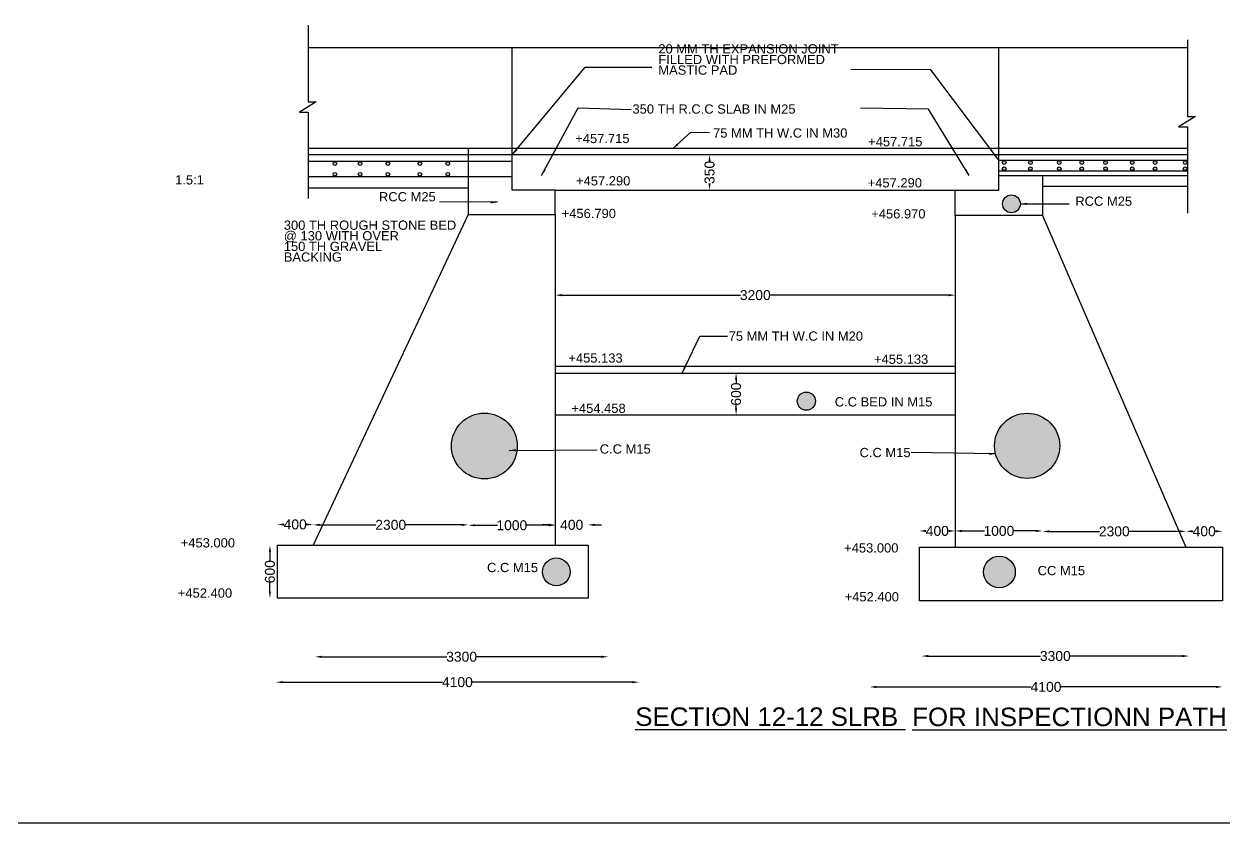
# Model space of a CAD drawing. Header units: millimetres. Extents: x -53150930 to -53115000, y 22133087 to 22151574.
# Drawn here: x -53136280 to -53127204, y 22133087 to 22139132 of the extents above; entities that cross this region are included whole.
import ezdxf

# ---------------------------------------------------------------- set-up
doc = ezdxf.new("R2010")
doc.units = ezdxf.units.MM
doc.header["$MEASUREMENT"] = 0
doc.layers.add('DIMENSION', color=7, linetype='Continuous')
doc.layers.add('DRAWING', color=2, linetype='Continuous')
doc.styles.get("Standard").update_dxf_attribs({"font": 'arial.ttf', "height": 75})
doc.dimstyles.get("Standard").update_dxf_attribs({"dimtxt": 50, "dimasz": 50, "dimexe": 0.18, "dimexo": 0.0625, "dimgap": 0.09, "dimtad": 0, "dimdec": 0, "dimzin": 0, "dimdsep": 46, "dimtxsty": 'Standard', "dimcen": 0.09, "dimse1": 1, "dimse2": 1, "dimadec": 0, "dimazin": 0, "dimtfac": 1, "dimtdec": 0, "dimtofl": 0, "dimtmove": 0, "dimatfit": 3, "dimfxl": 1, "dimtolj": 1, "dimtzin": 0, "dimarcsym": 0})

# ---------------------------------------------------------------- blocks, each defined once
blk = doc.blocks.new('*D94')
at = {"layer": 'Defpoints', "color": 0, "transparency": 16777216}
for p in [(-53131194, 22138142.5), (-53131094.5, 22138142.5), (-53131194, 22137875.5)]:
    blk.add_point(p, dxfattribs=at)
at = {"layer": 'DIMENSION', "color": 0, "lineweight": -2, "transparency": 16777216}
for p, q in [((-53131094.5, 22138092.5), (-53131094.5, 22138091.8)), ((-53131094.5, 22137925.5), (-53131094.5, 22137926.2))]:
    blk.add_line(p, q, dxfattribs=at)
at = {"layer": 'DIMENSION', "color": 0, "transparency": 16777216}
for points in [[(-53131102.8, 22138092.5), (-53131086.2, 22138092.5), (-53131094.5, 22138142.5)], [(-53131102.8, 22137925.5), (-53131086.2, 22137925.5), (-53131094.5, 22137875.5)]]:
    blk.add_solid(points, dxfattribs=at)
at = {"layer": 'DIMENSION', "color": 0, "transparency": 16777216, "insert": (-53131094.5, 22138009), "char_height": 75, "attachment_point": 5, "rotation": 90}
blk.add_mtext('\\A1;350', dxfattribs=at)
blk = doc.blocks.new('*D95')
at = {"layer": 'Defpoints', "color": 0, "transparency": 16777216}
for p in [(-53134363.5, 22135345.5), (-53134363.5, 22135188), (-53134093.7, 22135188)]:
    blk.add_point(p, dxfattribs=at)
at = {"layer": 'DIMENSION', "color": 0, "lineweight": -2, "transparency": 16777216}
for p, q in [((-53134313.5, 22135345.5), (-53134312.9, 22135345.5)), ((-53134143.7, 22135345.5), (-53134144.3, 22135345.5))]:
    blk.add_line(p, q, dxfattribs=at)
at = {"layer": 'DIMENSION', "color": 0, "transparency": 16777216}
for points in [[(-53134313.5, 22135353.8), (-53134313.5, 22135337.2), (-53134363.5, 22135345.5)], [(-53134143.7, 22135353.8), (-53134143.7, 22135337.2), (-53134093.7, 22135345.5)]]:
    blk.add_solid(points, dxfattribs=at)
at = {"layer": 'DIMENSION', "color": 0, "transparency": 16777216, "insert": (-53134228.6, 22135345.5), "char_height": 75, "attachment_point": 5}
blk.add_mtext('\\A1;400', dxfattribs=at)
blk = doc.blocks.new('*D96')
at = {"layer": 'Defpoints', "color": 0, "transparency": 16777216}
for p in [(-53134363.5, 22135188), (-53134419.5, 22134788.5), (-53134363.5, 22134788.5)]:
    blk.add_point(p, dxfattribs=at)
at = {"layer": 'DIMENSION', "color": 0, "lineweight": -2, "transparency": 16777216}
for p, q in [((-53134419.5, 22135138), (-53134419.5, 22135071.3)), ((-53134419.5, 22134838.5), (-53134419.5, 22134905.2))]:
    blk.add_line(p, q, dxfattribs=at)
at = {"layer": 'DIMENSION', "color": 0, "transparency": 16777216}
for points in [[(-53134427.8, 22135138), (-53134411.2, 22135138), (-53134419.5, 22135188)], [(-53134427.8, 22134838.5), (-53134411.2, 22134838.5), (-53134419.5, 22134788.5)]]:
    blk.add_solid(points, dxfattribs=at)
at = {"layer": 'DIMENSION', "color": 0, "transparency": 16777216, "insert": (-53134419.5, 22134988.2), "char_height": 75, "attachment_point": 5, "rotation": 90}
blk.add_mtext('\\A1;600', dxfattribs=at)
blk = doc.blocks.new('*D97')
at = {"layer": 'Defpoints', "color": 0, "transparency": 16777216}
for p in [(-53132918.5, 22135342.5), (-53134093.7, 22135188), (-53132918.5, 22135188)]:
    blk.add_point(p, dxfattribs=at)
at = {"layer": 'DIMENSION', "color": 0, "lineweight": -2, "transparency": 16777216}
for p, q in [((-53134043.7, 22135342.5), (-53133618.7, 22135342.5)), ((-53132968.5, 22135342.5), (-53133393.5, 22135342.5))]:
    blk.add_line(p, q, dxfattribs=at)
at = {"layer": 'DIMENSION', "color": 0, "transparency": 16777216}
for points in [[(-53134043.7, 22135350.8), (-53134043.7, 22135334.2), (-53134093.7, 22135342.5)], [(-53132968.5, 22135350.8), (-53132968.5, 22135334.2), (-53132918.5, 22135342.5)]]:
    blk.add_solid(points, dxfattribs=at)
at = {"layer": 'DIMENSION', "color": 0, "transparency": 16777216, "insert": (-53133506.1, 22135342.5), "char_height": 75, "attachment_point": 5}
blk.add_mtext('\\A1;2300', dxfattribs=at)
blk = doc.blocks.new('*D98')
at = {"layer": 'Defpoints', "color": 0, "transparency": 16777216}
for p in [(-53132261, 22135339.5), (-53132918.5, 22135188), (-53132261, 22135188)]:
    blk.add_point(p, dxfattribs=at)
at = {"layer": 'DIMENSION', "color": 0, "lineweight": -2, "transparency": 16777216}
for p, q in [((-53132868.5, 22135339.5), (-53132698.2, 22135339.5)), ((-53132311, 22135339.5), (-53132481.3, 22135339.5))]:
    blk.add_line(p, q, dxfattribs=at)
at = {"layer": 'DIMENSION', "color": 0, "transparency": 16777216}
for points in [[(-53132868.5, 22135347.8), (-53132868.5, 22135331.2), (-53132918.5, 22135339.5)], [(-53132311, 22135347.8), (-53132311, 22135331.2), (-53132261, 22135339.5)]]:
    blk.add_solid(points, dxfattribs=at)
at = {"layer": 'DIMENSION', "color": 0, "transparency": 16777216, "insert": (-53132589.8, 22135339.5), "char_height": 75, "attachment_point": 5}
blk.add_mtext('\\A1;1000', dxfattribs=at)
blk = doc.blocks.new('*D99')
at = {"layer": 'Defpoints', "color": 0, "transparency": 16777216}
for p in [(-53132013, 22135342.5), (-53132261, 22135188), (-53132013, 22135188)]:
    blk.add_point(p, dxfattribs=at)
at = {"layer": 'DIMENSION', "color": 0, "lineweight": -2, "transparency": 16777216}
for p, q in [((-53132311, 22135342.5), (-53132361, 22135342.5)), ((-53131963, 22135342.5), (-53131913, 22135342.5))]:
    blk.add_line(p, q, dxfattribs=at)
at = {"layer": 'DIMENSION', "color": 0, "transparency": 16777216}
for points in [[(-53132311, 22135350.8), (-53132311, 22135334.2), (-53132261, 22135342.5)], [(-53131963, 22135350.8), (-53131963, 22135334.2), (-53132013, 22135342.5)]]:
    blk.add_solid(points, dxfattribs=at)
at = {"layer": 'DIMENSION', "color": 0, "transparency": 16777216, "insert": (-53132137, 22135342.5), "char_height": 75, "attachment_point": 5}
blk.add_mtext('\\A1;400', dxfattribs=at)
blk = doc.blocks.new('*D100')
at = {"layer": 'Defpoints', "color": 0, "transparency": 16777216}
for p in [(-53130894, 22136490), (-53130894, 22136490), (-53130894, 22136174)]:
    blk.add_point(p, dxfattribs=at)
at = {"layer": 'DIMENSION', "color": 0, "lineweight": -2, "transparency": 16777216}
for p, q in [((-53130894, 22136440), (-53130894, 22136415)), ((-53130894, 22136224), (-53130894, 22136249))]:
    blk.add_line(p, q, dxfattribs=at)
at = {"layer": 'DIMENSION', "color": 0, "transparency": 16777216}
for points in [[(-53130902.3, 22136440), (-53130885.7, 22136440), (-53130894, 22136490)], [(-53130902.3, 22136224), (-53130885.7, 22136224), (-53130894, 22136174)]]:
    blk.add_solid(points, dxfattribs=at)
at = {"layer": 'DIMENSION', "color": 0, "transparency": 16777216, "insert": (-53130894, 22136332), "char_height": 75, "attachment_point": 5, "rotation": 90}
blk.add_mtext('\\A1;600', dxfattribs=at)
blk = doc.blocks.new('*D101')
at = {"layer": 'Defpoints', "color": 0, "transparency": 16777216}
for p in [(-53132261, 22137080.5), (-53132261, 22137080.5), (-53129236.5, 22137080.5)]:
    blk.add_point(p, dxfattribs=at)
at = {"layer": 'DIMENSION', "color": 0, "lineweight": -2, "transparency": 16777216}
for p, q in [((-53132211, 22137080.5), (-53130860.7, 22137080.5)), ((-53129286.5, 22137080.5), (-53130636.8, 22137080.5))]:
    blk.add_line(p, q, dxfattribs=at)
at = {"layer": 'DIMENSION', "color": 0, "transparency": 16777216}
for points in [[(-53132211, 22137088.8), (-53132211, 22137072.2), (-53132261, 22137080.5)], [(-53129286.5, 22137088.8), (-53129286.5, 22137072.2), (-53129236.5, 22137080.5)]]:
    blk.add_solid(points, dxfattribs=at)
at = {"layer": 'DIMENSION', "color": 0, "transparency": 16777216, "insert": (-53130748.8, 22137080.5), "char_height": 75, "attachment_point": 5}
blk.add_mtext('\\A1;3200', dxfattribs=at)
blk = doc.blocks.new('*D102')
at = {"layer": 'Defpoints', "color": 0, "transparency": 16777216}
for p in [(-53129507.5, 22135296.5), (-53129507.5, 22135173), (-53129236.5, 22135173)]:
    blk.add_point(p, dxfattribs=at)
at = {"layer": 'DIMENSION', "color": 0, "lineweight": -2, "transparency": 16777216}
for p, q in [((-53129457.5, 22135296.5), (-53129456.3, 22135296.5)), ((-53129286.5, 22135296.5), (-53129287.7, 22135296.5))]:
    blk.add_line(p, q, dxfattribs=at)
at = {"layer": 'DIMENSION', "color": 0, "transparency": 16777216}
for points in [[(-53129457.5, 22135304.8), (-53129457.5, 22135288.2), (-53129507.5, 22135296.5)], [(-53129286.5, 22135304.8), (-53129286.5, 22135288.2), (-53129236.5, 22135296.5)]]:
    blk.add_solid(points, dxfattribs=at)
at = {"layer": 'DIMENSION', "color": 0, "transparency": 16777216, "insert": (-53129372, 22135296.5), "char_height": 75, "attachment_point": 5}
blk.add_mtext('\\A1;400', dxfattribs=at)
blk = doc.blocks.new('*D103')
at = {"layer": 'Defpoints', "color": 0, "transparency": 16777216}
for p in [(-53128576, 22135296.5), (-53129236.5, 22135173), (-53128576, 22135173)]:
    blk.add_point(p, dxfattribs=at)
at = {"layer": 'DIMENSION', "color": 0, "lineweight": -2, "transparency": 16777216}
for p, q in [((-53129186.5, 22135296.5), (-53129014.7, 22135296.5)), ((-53128626, 22135296.5), (-53128797.8, 22135296.5))]:
    blk.add_line(p, q, dxfattribs=at)
at = {"layer": 'DIMENSION', "color": 0, "transparency": 16777216}
for points in [[(-53129186.5, 22135304.8), (-53129186.5, 22135288.2), (-53129236.5, 22135296.5)], [(-53128626, 22135304.8), (-53128626, 22135288.2), (-53128576, 22135296.5)]]:
    blk.add_solid(points, dxfattribs=at)
at = {"layer": 'DIMENSION', "color": 0, "transparency": 16777216, "insert": (-53128906.2, 22135296.5), "char_height": 75, "attachment_point": 5}
blk.add_mtext('\\A1;1000', dxfattribs=at)
blk = doc.blocks.new('*D104')
at = {"layer": 'Defpoints', "color": 0, "transparency": 16777216}
for p in [(-53127491.4, 22135293.4), (-53128576, 22135173), (-53127491.4, 22135173)]:
    blk.add_point(p, dxfattribs=at)
at = {"layer": 'DIMENSION', "color": 0, "lineweight": -2, "transparency": 16777216}
for p, q in [((-53128526, 22135293.4), (-53128146.3, 22135293.4)), ((-53127541.4, 22135293.4), (-53127921.1, 22135293.4))]:
    blk.add_line(p, q, dxfattribs=at)
at = {"layer": 'DIMENSION', "color": 0, "transparency": 16777216}
for points in [[(-53128526, 22135301.7), (-53128526, 22135285), (-53128576, 22135293.4)], [(-53127541.4, 22135301.7), (-53127541.4, 22135285), (-53127491.4, 22135293.4)]]:
    blk.add_solid(points, dxfattribs=at)
at = {"layer": 'DIMENSION', "color": 0, "transparency": 16777216, "insert": (-53128033.7, 22135293.4), "char_height": 75, "attachment_point": 5}
blk.add_mtext('\\A1;2300', dxfattribs=at)
blk = doc.blocks.new('*D105')
at = {"layer": 'Defpoints', "color": 0, "transparency": 16777216}
for p in [(-53127216, 22135294), (-53127491.4, 22135173), (-53127216, 22135173)]:
    blk.add_point(p, dxfattribs=at)
at = {"layer": 'DIMENSION', "color": 0, "lineweight": -2, "transparency": 16777216}
for p, q in [((-53127441.4, 22135294), (-53127438, 22135294)), ((-53127266, 22135294), (-53127269.4, 22135294))]:
    blk.add_line(p, q, dxfattribs=at)
at = {"layer": 'DIMENSION', "color": 0, "transparency": 16777216}
for points in [[(-53127441.4, 22135302.3), (-53127441.4, 22135285.7), (-53127491.4, 22135294)], [(-53127266, 22135302.3), (-53127266, 22135285.7), (-53127216, 22135294)]]:
    blk.add_solid(points, dxfattribs=at)
at = {"layer": 'DIMENSION', "color": 0, "transparency": 16777216, "insert": (-53127353.7, 22135294), "char_height": 75, "attachment_point": 5}
blk.add_mtext('\\A1;400', dxfattribs=at)
blk = doc.blocks.new('*D106')
at = {"layer": 'Defpoints', "color": 0, "transparency": 16777216}
for p in [(-53127216, 22135173), (-53127216, 22134767), (-53127095.5, 22134767)]:
    blk.add_point(p, dxfattribs=at)
at = {"layer": 'DIMENSION', "color": 0, "lineweight": -2, "transparency": 16777216}
for p, q in [((-53127095.5, 22135123), (-53127095.5, 22135053)), ((-53127095.5, 22134817), (-53127095.5, 22134887))]:
    blk.add_line(p, q, dxfattribs=at)
at = {"layer": 'DIMENSION', "color": 0, "transparency": 16777216}
for points in [[(-53127103.8, 22135123), (-53127087.2, 22135123), (-53127095.5, 22135173)], [(-53127103.8, 22134817), (-53127087.2, 22134817), (-53127095.5, 22134767)]]:
    blk.add_solid(points, dxfattribs=at)
at = {"layer": 'DIMENSION', "color": 0, "transparency": 16777216, "insert": (-53127095.5, 22134970), "char_height": 75, "attachment_point": 5, "rotation": 90}
blk.add_mtext('\\A1;600', dxfattribs=at)
blk = doc.blocks.new('*D107')
at = {"layer": 'Defpoints', "color": 0, "transparency": 16777216}
for p in [(-53129491, 22134338.5), (-53127468, 22134350), (-53127468, 22134350)]:
    blk.add_point(p, dxfattribs=at)
at = {"layer": 'DIMENSION', "color": 0, "lineweight": -2, "transparency": 16777216}
for p, q in [((-53129441, 22134350), (-53128591.4, 22134350)), ((-53127518, 22134350), (-53128367.6, 22134350))]:
    blk.add_line(p, q, dxfattribs=at)
at = {"layer": 'DIMENSION', "color": 0, "transparency": 16777216}
for points in [[(-53129441, 22134358.3), (-53129441, 22134341.7), (-53129491, 22134350)], [(-53127518, 22134358.3), (-53127518, 22134341.7), (-53127468, 22134350)]]:
    blk.add_solid(points, dxfattribs=at)
at = {"layer": 'DIMENSION', "color": 0, "transparency": 16777216, "insert": (-53128479.5, 22134350), "char_height": 75, "attachment_point": 5}
blk.add_mtext('\\A1;3300', dxfattribs=at)
blk = doc.blocks.new('*D108')
at = {"layer": 'Defpoints', "color": 0, "transparency": 16777216}
for p in [(-53129884, 22134122), (-53129884, 22134116.5), (-53127215.5, 22134133.5)]:
    blk.add_point(p, dxfattribs=at)
at = {"layer": 'DIMENSION', "color": 0, "lineweight": -2, "transparency": 16777216}
for p, q in [((-53129834, 22134116.5), (-53128663.2, 22134116.5)), ((-53127265.5, 22134116.5), (-53128436.3, 22134116.5))]:
    blk.add_line(p, q, dxfattribs=at)
at = {"layer": 'DIMENSION', "color": 0, "transparency": 16777216}
for points in [[(-53129834, 22134124.8), (-53129834, 22134108.2), (-53129884, 22134116.5)], [(-53127265.5, 22134124.8), (-53127265.5, 22134108.2), (-53127215.5, 22134116.5)]]:
    blk.add_solid(points, dxfattribs=at)
at = {"layer": 'DIMENSION', "color": 0, "transparency": 16777216, "insert": (-53128549.8, 22134116.5), "char_height": 75, "attachment_point": 5}
blk.add_mtext('\\A1;4100', dxfattribs=at)
blk = doc.blocks.new('*D109')
at = {"layer": 'Defpoints', "color": 0, "transparency": 16777216}
for p in [(-53134077.5, 22134344.5), (-53134077.5, 22134344.5), (-53131862, 22134356)]:
    blk.add_point(p, dxfattribs=at)
at = {"layer": 'DIMENSION', "color": 0, "lineweight": -2, "transparency": 16777216}
for p, q in [((-53134027.5, 22134344.5), (-53133081.7, 22134344.5)), ((-53131912, 22134344.5), (-53132857.8, 22134344.5))]:
    blk.add_line(p, q, dxfattribs=at)
at = {"layer": 'DIMENSION', "color": 0, "transparency": 16777216}
for points in [[(-53134027.5, 22134352.8), (-53134027.5, 22134336.2), (-53134077.5, 22134344.5)], [(-53131912, 22134352.8), (-53131912, 22134336.2), (-53131862, 22134344.5)]]:
    blk.add_solid(points, dxfattribs=at)
at = {"layer": 'DIMENSION', "color": 0, "transparency": 16777216, "insert": (-53132969.8, 22134344.5), "char_height": 75, "attachment_point": 5}
blk.add_mtext('\\A1;3300', dxfattribs=at)
blk = doc.blocks.new('*D110')
at = {"layer": 'Defpoints', "color": 0, "transparency": 16777216}
for p in [(-53134374, 22134170), (-53134374, 22134152.5), (-53131629, 22134135)]:
    blk.add_point(p, dxfattribs=at)
at = {"layer": 'DIMENSION', "color": 0, "lineweight": -2, "transparency": 16777216}
for p, q in [((-53134324, 22134152.5), (-53133115, 22134152.5)), ((-53131679, 22134152.5), (-53132888, 22134152.5))]:
    blk.add_line(p, q, dxfattribs=at)
at = {"layer": 'DIMENSION', "color": 0, "transparency": 16777216}
for points in [[(-53134324, 22134160.8), (-53134324, 22134144.2), (-53134374, 22134152.5)], [(-53131679, 22134160.8), (-53131679, 22134144.2), (-53131629, 22134152.5)]]:
    blk.add_solid(points, dxfattribs=at)
at = {"layer": 'DIMENSION', "color": 0, "transparency": 16777216, "insert": (-53133001.5, 22134152.5), "char_height": 75, "attachment_point": 5}
blk.add_mtext('\\A1;4100', dxfattribs=at)

msp = doc.modelspace()

# ---------------------------------------------------------------- hatches: boundary and pattern name
at = {"layer": 'DRAWING'}
h = msp.add_hatch(dxfattribs=at)
h.set_pattern_fill('AR-CONC', color=0, scale=15, style=0)
h.set_pattern_definition([(50, (0, 0), (107.58902739, -9.41282025), [11.25, -123.75]), (355, (0, 0), (-20.81270004, 112.82882006), [9, -99]), (100.4514, (8.97, -0.78), (86.77640726, 103.4159313), [9.5610285, -105.1713168]), (46.1842, (0, 30), (160.0861573, -24.82785215), [16.875, -185.625]), (96.6356, (13.34, 27.93), (140.19940583, 146.11768064), [14.3415432, -157.75695]), (351.1842, (0, 30), (140.19929177, 146.11779014), [13.5, -148.5]), (21, (15, 22.5), (89.53605782, -60.3928336), [11.25, -123.75]), (326, (15, 22.5), (36.49729979, 108.77250676), [9, -99]), (71.4514, (22.46, 17.47), (126.03339429, 48.3795745), [9.5610285, -105.1713168]), (37.5, (0, 0), (1.823978298, 49.934078075), [0, -97.8, 0, -100.5, 0, -99.375]), (7.5, (0, 0), (39.460430616, 59.16175678), [0, -57.3, 0, -95.55, 0, -37.875]), (327.5, (-33.45, 0), (80.073365426, -3.38323076), [0, -37.5, 0, -117, 0, -155.25]), (317.5, (-48.45, 0), (87.4779254, 15.01574735), [0, -48.75, 0, -77.7, 0, -110.25])])
edge = h.paths.add_edge_path()
edge.add_arc((-53123686, 22139876.5), 117.5, 0, 360)
edge = h.paths.add_edge_path()
edge.add_arc((-53127828, 22140307), 117.5, 0, 360)
edge = h.paths.add_edge_path()
edge.add_arc((-53132079.5, 22140723), 117.5, 0, 360)
edge = h.paths.add_edge_path()
edge.add_arc((-53123666.5, 22140804.5), 163.5, 0, 360)
edge = h.paths.add_edge_path()
edge.add_arc((-53127853, 22141242.5), 163.5, 0, 360)
edge = h.paths.add_edge_path()
edge.add_arc((-53131951.5, 22141673), 163.5, 0, 360)
edge = h.paths.add_edge_path()
edge.add_arc((-53144323.1, 22135869), 186, 0, 360)
edge = h.paths.add_edge_path()
edge.add_arc((-53144355.1, 22134941), 114, 0, 360)
edge = h.paths.add_edge_path()
edge.add_arc((-53147698.5, 22135869), 186, 0, 360)
edge = h.paths.add_edge_path()
edge.add_arc((-53147730.5, 22134941), 114, 0, 360)
edge = h.paths.add_edge_path()
edge.add_arc((-53148850.9, 22139309.8), 17, 0, 360)
edge = h.paths.add_edge_path()
edge.add_arc((-53148982.9, 22139224.3), 17, 0, 360)
edge = h.paths.add_edge_path()
edge.add_arc((-53149057.4, 22139065.8), 17, 0, 360)
edge = h.paths.add_edge_path()
edge.add_arc((-53149022.9, 22138880.3), 17, 0, 360)
edge = h.paths.add_edge_path()
edge.add_arc((-53148926.9, 22138794.3), 17, 0, 360)
edge = h.paths.add_edge_path()
edge.add_arc((-53148766.4, 22138725.8), 17, 0, 360)
edge = h.paths.add_edge_path()
edge.add_arc((-53145914.9, 22139271.8), 17, 0, 360)
edge = h.paths.add_edge_path()
edge.add_arc((-53145791.4, 22139126.3), 17, 0, 360)
edge = h.paths.add_edge_path()
edge.add_arc((-53145795.9, 22138924.8), 17, 0, 360)
edge = h.paths.add_edge_path()
edge.add_arc((-53145961.4, 22138755.3), 17, 0, 360)
edge = h.paths.add_edge_path()
edge.add_arc((-53146174.4, 22138724.8), 17, 0, 360)
edge = h.paths.add_edge_path()
edge.add_arc((-53146465.4, 22138724.8), 17, 0, 360)
edge = h.paths.add_edge_path()
edge.add_arc((-53146775.9, 22138724.8), 17, 0, 360)
edge = h.paths.add_edge_path()
edge.add_arc((-53147061.4, 22138724.8), 17, 0, 360)
edge = h.paths.add_edge_path()
edge.add_arc((-53147381.9, 22138724.8), 17, 0, 360)
edge = h.paths.add_edge_path()
edge.add_arc((-53147652.9, 22138724.8), 17, 0, 360)
edge = h.paths.add_edge_path()
edge.add_arc((-53147963.4, 22138724.8), 17, 0, 360)
edge = h.paths.add_edge_path()
edge.add_arc((-53148276.9, 22138724.8), 17, 0, 360)
edge = h.paths.add_edge_path()
edge.add_arc((-53148552.4, 22138724.8), 17, 0, 360)
edge = h.paths.add_edge_path()
edge.add_arc((-53146110.4, 22139329.3), 17, 0, 360)
edge = h.paths.add_edge_path()
edge.add_arc((-53146329.4, 22139329.3), 17, 0, 360)
edge = h.paths.add_edge_path()
edge.add_arc((-53146619.4, 22139329.3), 17, 0, 360)
edge = h.paths.add_edge_path()
edge.add_arc((-53146898.4, 22139329.3), 17, 0, 360)
edge = h.paths.add_edge_path()
edge.add_arc((-53147204.4, 22139329.3), 17, 0, 360)
edge = h.paths.add_edge_path()
edge.add_arc((-53147552.4, 22139329.3), 17, 0, 360)
edge = h.paths.add_edge_path()
edge.add_arc((-53147850.9, 22139329.3), 17, 0, 360)
edge = h.paths.add_edge_path()
edge.add_arc((-53148158.9, 22139329.3), 17, 0, 360)
edge = h.paths.add_edge_path()
edge.add_arc((-53148394.9, 22139329.3), 17, 0, 360)
edge = h.paths.add_edge_path()
edge.add_arc((-53148632.9, 22139329.3), 17, 0, 360)
edge = h.paths.add_edge_path()
edge.add_arc((-53125608, 22136011.5), 93.5, 0, 360)
edge = h.paths.add_edge_path()
edge.add_arc((-53130362.5, 22136278.5), 68.5, 0, 360)
edge = h.paths.add_edge_path()
edge.add_arc((-53128811.5, 22137771.5), 67.5, 0, 360)
edge = h.paths.add_edge_path()
edge.add_arc((-53128902.5, 22134986.5), 120.5, 0, 360)
edge = h.paths.add_edge_path()
edge.add_arc((-53128693, 22135941), 246.5, 0, 360)
edge = h.paths.add_edge_path()
edge.add_arc((-53132253, 22134987), 105, 0, 360)
edge = h.paths.add_edge_path()
edge.add_arc((-53132797.5, 22135939), 249, 0, 360)
edge = h.paths.add_edge_path()
edge.add_arc((-53127497.5, 22138037.5), 14, 0, 360)
edge = h.paths.add_edge_path()
edge.add_arc((-53127497.5, 22138084), 14, 0, 360)
edge = h.paths.add_edge_path()
edge.add_arc((-53127725, 22138037.5), 14, 0, 360)
edge = h.paths.add_edge_path()
edge.add_arc((-53127725, 22138084), 14, 0, 360)
edge = h.paths.add_edge_path()
edge.add_arc((-53127897.5, 22138037.5), 14, 0, 360)
edge = h.paths.add_edge_path()
edge.add_arc((-53127897.5, 22138084), 14, 0, 360)
edge = h.paths.add_edge_path()
edge.add_arc((-53128099.5, 22138037.5), 14, 0, 360)
edge = h.paths.add_edge_path()
edge.add_arc((-53128099.5, 22138084), 14, 0, 360)
edge = h.paths.add_edge_path()
edge.add_arc((-53128280, 22138037.5), 14, 0, 360)
edge = h.paths.add_edge_path()
edge.add_arc((-53128280, 22138084), 14, 0, 360)
edge = h.paths.add_edge_path()
edge.add_arc((-53128450, 22138037.5), 14, 0, 360)
edge = h.paths.add_edge_path()
edge.add_arc((-53128450, 22138084), 14, 0, 360)
edge = h.paths.add_edge_path()
edge.add_arc((-53128667.5, 22138037.5), 14, 0, 360)
edge = h.paths.add_edge_path()
edge.add_arc((-53128667.5, 22138084), 14, 0, 360)
edge = h.paths.add_edge_path()
edge.add_arc((-53128866.5, 22138037.5), 14, 0, 360)
edge = h.paths.add_edge_path()
edge.add_arc((-53128866.5, 22138084), 14, 0, 360)
edge = h.paths.add_edge_path()
edge.add_arc((-53133075, 22137995.5), 14, 0, 360)
edge = h.paths.add_edge_path()
edge.add_arc((-53133075, 22138076.5), 14, 0, 360)
edge = h.paths.add_edge_path()
edge.add_arc((-53133285.5, 22137995.5), 14, 0, 360)
edge = h.paths.add_edge_path()
edge.add_arc((-53133285.5, 22138076.5), 14, 0, 360)
edge = h.paths.add_edge_path()
edge.add_arc((-53133527, 22137995.5), 14, 0, 360)
edge = h.paths.add_edge_path()
edge.add_arc((-53133527, 22138076.5), 14, 0, 360)
edge = h.paths.add_edge_path()
edge.add_arc((-53133738, 22137995.5), 14, 0, 360)
edge = h.paths.add_edge_path()
edge.add_arc((-53133738, 22138076.5), 14, 0, 360)
edge = h.paths.add_edge_path()
edge.add_arc((-53133928, 22137995.5), 14, 0, 360)
edge = h.paths.add_edge_path()
edge.add_arc((-53133928, 22138076.5), 14, 0, 360)
edge = h.paths.add_edge_path()
edge.add_arc((-53127856.5, 22149591), 67.5, 0, 360)
edge = h.paths.add_edge_path()
edge.add_arc((-53127596, 22148325), 162.7, 0, 360)
edge = h.paths.add_edge_path()
edge.add_arc((-53128310, 22147765), 103, 0, 360)
edge = h.paths.add_edge_path()
edge.add_arc((-53133807, 22149031.5), 70, 0, 360)
edge = h.paths.add_edge_path()
edge.add_arc((-53133957.5, 22147849.5), 222, 0, 360)
edge = h.paths.add_edge_path()
edge.add_arc((-53133753, 22146519.5), 111.5, 0, 360)

# ---------------------------------------------------------------- linework, layer by layer
at = {"layer": 'DIMENSION', "color": 0}
for points in [[(-53115000, 22133087), (-53142542.5, 22133087), (-53142542.5, 22151574), (-53115000, 22151574)], [(-53134363.5, 22135188), (-53132013, 22135188), (-53132013, 22134788.5), (-53134363.5, 22134788.5)], [(-53129507.5, 22135173), (-53127216, 22135173), (-53127216, 22134767), (-53129507.5, 22134767)]]:
    msp.add_lwpolyline(points, close=True, dxfattribs=at)
for points in [[(-53134130.5, 22139124), (-53134130.5, 22138543), (-53134069, 22138543), (-53134196.5, 22138464), (-53134130.5, 22138464), (-53134130.5, 22137811.5)], [(-53127481, 22139013.5), (-53127481, 22138432.5), (-53127419.5, 22138432.5), (-53127547, 22138353.5), (-53127481, 22138353.5), (-53127481, 22137701)], [(-53134130.5, 22138953.5), (-53127481, 22138953.5)], [(-53132587, 22137875.5), (-53132587, 22138953.5)], [(-53132261, 22137875.5), (-53128906, 22137875.5), (-53128906, 22138953.5)], [(-53127481, 22138189), (-53134130.5, 22138189)], [(-53127481, 22138142.5), (-53134130.5, 22138142.5)], [(-53132921, 22138189), (-53132921, 22137691), (-53132261, 22137691), (-53132261, 22137875.5), (-53132587, 22137875.5)], [(-53132587, 22138093), (-53134130.5, 22138093)], [(-53128906, 22138101.5), (-53127481, 22138101.5)], [(-53128906, 22138021.5), (-53127481, 22138021.5)], [(-53132587, 22137976), (-53134130.5, 22137976)], [(-53128576, 22137985.5), (-53128576, 22137682.5), (-53129236.5, 22137682.5), (-53129236.5, 22137875.5)], [(-53128906, 22137985.5), (-53127481, 22137985.5)], [(-53132921, 22137889), (-53134130.5, 22137889)], [(-53128576, 22137904.5), (-53127481, 22137904.5)], [(-53132921, 22137691), (-53134093.7, 22135188)], [(-53132261, 22137691), (-53132261, 22135188)], [(-53129236.5, 22137682.5), (-53129236.5, 22135173)], [(-53128576, 22137682.5), (-53127491.4, 22135173)], [(-53132261, 22136544.5), (-53129236.5, 22136544.5)], [(-53132261, 22136490), (-53129236.5, 22136490)], [(-53132261, 22136174), (-53129236.5, 22136174)]]:
    msp.add_lwpolyline(points, dxfattribs=at)
for centre, radius in [((-53133928, 22138076.5), 14), ((-53133738, 22138076.5), 14), ((-53133527, 22138076.5), 14), ((-53133285.5, 22138076.5), 14), ((-53133075, 22138076.5), 14), ((-53128866.5, 22138084), 14), ((-53128866.5, 22138037.5), 14), ((-53128667.5, 22138084), 14), ((-53128667.5, 22138037.5), 14), ((-53128450, 22138084), 14), ((-53128450, 22138037.5), 14), ((-53128280, 22138084), 14), ((-53128280, 22138037.5), 14), ((-53128099.5, 22138084), 14), ((-53128099.5, 22138037.5), 14), ((-53127897.5, 22138084), 14), ((-53127897.5, 22138037.5), 14), ((-53127725, 22138084), 14), ((-53127725, 22138037.5), 14), ((-53127497.5, 22138084), 14), ((-53127497.5, 22138037.5), 14), ((-53133928, 22137995.5), 14), ((-53133738, 22137995.5), 14), ((-53133527, 22137995.5), 14), ((-53133285.5, 22137995.5), 14), ((-53133075, 22137995.5), 14), ((-53128811.5, 22137771.5), 67.5), ((-53130362.5, 22136278.5), 68.5), ((-53132797.5, 22135939), 249), ((-53128693, 22135941), 246.5), ((-53132253, 22134987), 105), ((-53128902.5, 22134986.5), 120.5)]:
    msp.add_circle(centre, radius, dxfattribs=at)

# ---------------------------------------------------------------- texts
for s, height, p in [('20 MM TH EXPANSION JOINT ', 70, (-53131481.9, 22138909)), ('FILLED WITH PREFORMED ', 70, (-53131481.9, 22138828.6)), ('MASTIC PAD', 70, (-53131481.9, 22138748.3)), ('350 TH R.C.C SLAB IN M25', 70, (-53131677.7, 22138453.8)), ('+457.715', 70, (-53132110.5, 22138231)), ('75 MM TH W.C IN M30', 70, (-53131068.1, 22138272.6)), ('+457.715', 70, (-53129895, 22138207)), ('1.5:1', 70, (-53135136.4, 22137918.2)), ('+457.290', 70, (-53132104.3, 22137910.6)), ('+457.290', 70, (-53129898.7, 22137895.4)), ('RCC M25', 70, (-53133594.8, 22137790)), ('RCC M25', 70, (-53128328, 22137756.5)), ('+456.790', 70, (-53132213.1, 22137663.7)), ('+456.970', 70, (-53129871.9, 22137660.8)), ('300 TH ROUGH STONE BED ', 70, (-53134314.7, 22137575.1)), ('@ 130 WITH OVER ', 70, (-53134314.7, 22137494.8)), ('150 TH GRAVEL ', 70, (-53134314.7, 22137414.5)), ('BACKING', 70, (-53134314.7, 22137334.1)), ('75 MM TH W.C IN M20', 70, (-53130950.1, 22136735.7)), ('+455.133', 70, (-53132162.4, 22136570.1)), ('+455.133', 70, (-53129850.9, 22136561.1)), ('C.C BED IN M15', 70, (-53130147.8, 22136238.4)), ('+454.458', 70, (-53132139.6, 22136189.4)), ('C.C M15', 70, (-53131925.2, 22135881.8)), ('C.C M15', 70, (-53129960.1, 22135854.9)), ('+453.000', 70, (-53135094.1, 22135171.8)), ('+453.000', 70, (-53130076.6, 22135133.5)), ('C.C M15', 70, (-53132777.5, 22134985)), ('CC M15', 70, (-53128613.1, 22134961.8)), ('+452.400', 70, (-53135115.8, 22134792.2)), ('+452.400', 70, (-53130072.8, 22134763.6)), ('%%USECTION 12-12 SLRB ', 140, (-53131656.5, 22133821.5)), ('%%UFOR INSPECTIONN PATH', 140, (-53129562, 22133820)), ('.', 70, (-53131085.2, 22133900.6)), ('.', 70, (-53131043, 22133897))]:
    msp.add_text(s, height=height, dxfattribs=at).set_placement(p)

# ---------------------------------------------------------------- dimensions: what is measured, and where the dimension line sits
for base, p1, p2, text, picture, middle in [((-53131094.5, 22138142.5), (-53131194, 22137875.5), (-53131194, 22138142.5), '350', '*D94', (-53131094.5, 22138009)), ((-53130894, 22136490), (-53130894, 22136174), (-53130894, 22136490), '600', '*D100', (-53130894, 22136332)), ((-53134419.5, 22134788.5), (-53134363.5, 22135188), (-53134363.5, 22134788.5), '600', '*D96', (-53134419.5, 22134988.2)), ((-53127095.5, 22134767), (-53127216, 22135173), (-53127216, 22134767), '600', '*D106', (-53127095.5, 22134970))]:
    dim = msp.add_linear_dim(base=base, p1=p1, p2=p2, angle=90, text=text, dimstyle='Standard', override={"dimtxt": 75}, dxfattribs=at)
    dim.commit()
    dim.dimension.update_dxf_attribs({"geometry": picture, "text_midpoint": middle})
for base, p1, p2, text, picture, middle in [((-53132261, 22137080.5), (-53129236.5, 22137080.5), (-53132261, 22137080.5), '3200', '*D101', (-53130748.8, 22137080.5)), ((-53134363.5, 22135345.5), (-53134093.7, 22135188), (-53134363.5, 22135188), '400', '*D95', (-53134228.6, 22135345.5)), ((-53132918.5, 22135342.5), (-53134093.7, 22135188), (-53132918.5, 22135188), '2300', '*D97', (-53133506.1, 22135342.5)), ((-53132261, 22135339.5), (-53132918.5, 22135188), (-53132261, 22135188), '1000', '*D98', (-53132589.8, 22135339.5)), ((-53132013, 22135342.5), (-53132261, 22135188), (-53132013, 22135188), '400', '*D99', (-53132137, 22135342.5)), ((-53129507.5, 22135296.5), (-53129236.5, 22135173), (-53129507.5, 22135173), '400', '*D102', (-53129372, 22135296.5)), ((-53128576, 22135296.5), (-53129236.5, 22135173), (-53128576, 22135173), '1000', '*D103', (-53128906.2, 22135296.5)), ((-53127491.4, 22135293.4), (-53128576, 22135173), (-53127491.4, 22135173), '2300', '*D104', (-53128033.7, 22135293.4)), ((-53127216, 22135294), (-53127491.4, 22135173), (-53127216, 22135173), '400', '*D105', (-53127353.7, 22135294)), ((-53134077.5, 22134344.5), (-53131862, 22134356), (-53134077.5, 22134344.5), '3300', '*D109', (-53132969.8, 22134344.5)), ((-53127468, 22134350), (-53129491, 22134338.5), (-53127468, 22134350), '3300', '*D107', (-53128479.5, 22134350)), ((-53134374, 22134152.5), (-53131629, 22134135), (-53134374, 22134170), '4100', '*D110', (-53133001.5, 22134152.5)), ((-53129884, 22134116.5), (-53127215.5, 22134133.5), (-53129884, 22134122), '4100', '*D108', (-53128549.8, 22134116.5))]:
    dim = msp.add_linear_dim(base=base, p1=p1, p2=p2, text=text, dimstyle='Standard', override={"dimtxt": 75}, dxfattribs=at)
    dim.commit()
    dim.dimension.update_dxf_attribs({"geometry": picture, "text_midpoint": middle})

# ---------------------------------------------------------------- leaders
for points in [[(-53132587, 22138142.5), (-53132034.5, 22138806.5), (-53131532, 22138806.5)], [(-53128906, 22138101.5), (-53129421, 22138785.5), (-53130026, 22138788.5)], [(-53132364.5, 22137985.5), (-53132088.5, 22138497.5), (-53131687, 22138485)], [(-53129131, 22137986), (-53129437.5, 22138487.5), (-53129953.5, 22138495.5)], [(-53131372, 22138189), (-53131236.5, 22138313.5), (-53131094, 22138311)], [(-53132699, 22137783), (-53133136, 22137786.5)], [(-53128744, 22137771.5), (-53128375.5, 22137770.5)], [(-53131302.5, 22136490), (-53131169, 22136769.5), (-53130960, 22136770)], [(-53132609.5, 22135906.5), (-53131943.5, 22135911.5)], [(-53128931.7, 22135879.4), (-53129569, 22135890.5)]]:
    msp.add_leader(points, dimstyle='Standard', override={"dimtxt": 75}, dxfattribs=at)

doc.saveas('drawing.dxf')
